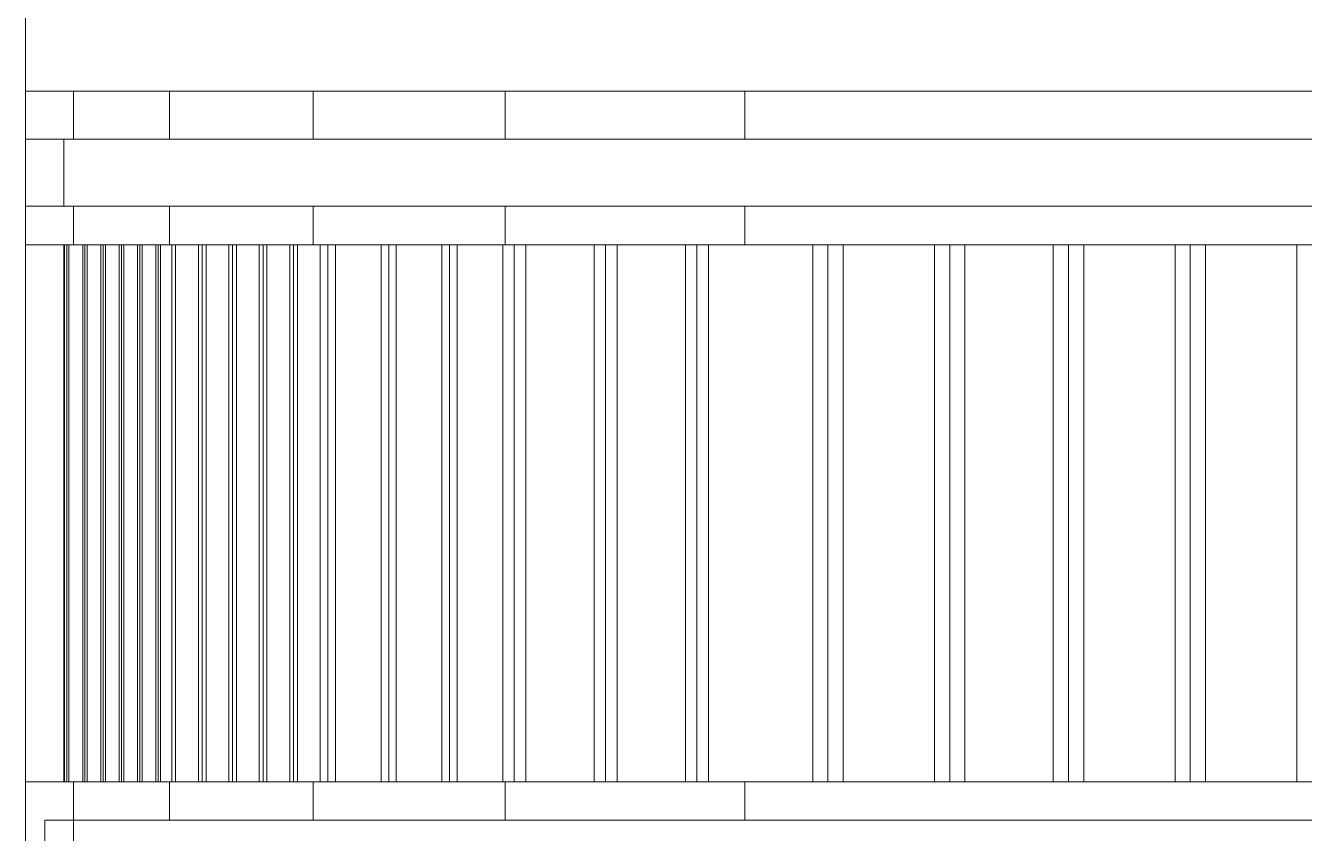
# Model space of a CAD drawing. Header units: inches. Extents: x -7543 to -822, y 102837 to 190349.
# Drawn here: x -824.25276 to -824.22609, y 102836.86441 to 102836.88126 of the extents above; entities that cross this region are included whole.
import ezdxf

# ---------------------------------------------------------------- set-up
doc = ezdxf.new("R2010")
doc.units = ezdxf.units.IN
doc.header["$MEASUREMENT"] = 0
doc.layers.add('BALKON', color=7, linetype='Continuous', lineweight=20, true_color=0xffaaa9)
doc.layers.add('PENCERE', color=7, linetype='Continuous', lineweight=18, true_color=0xffb360)

msp = doc.modelspace()

# ---------------------------------------------------------------- linework, layer by layer
at = {"layer": 'BALKON'}
for p, q in [((-824.21276, 102836.879887, -0.002), (-824.25276, 102836.879887, -0.002)), ((-824.25276, 102836.864687, -0.002), (-824.25276, 102836.879887, -0.002)), ((-824.21276, 102836.879887, -0.002), (-824.25276, 102836.879887, -0.002)), ((-824.25276, 102836.864687, -0.002), (-824.25276, 102836.879887, -0.002)), ((-824.21276, 102836.879887, -0.002), (-824.25276, 102836.879887, -0.002)), ((-824.25276, 102836.864687, -0.002), (-824.25276, 102836.879887, -0.002)), ((-824.21276, 102836.879887, -0.002), (-824.25276, 102836.879887, -0.002)), ((-824.25276, 102836.864687, -0.002), (-824.25276, 102836.879887, -0.002)), ((-824.21276, 102836.879887, -0.002), (-824.25276, 102836.879887, -0.002)), ((-824.25276, 102836.864687, -0.002), (-824.25276, 102836.879887, -0.002)), ((-824.21276, 102836.879887, -0.002), (-824.25276, 102836.879887, -0.002)), ((-824.25276, 102836.864687, -0.002), (-824.25276, 102836.879887, -0.002)), ((-824.21276, 102836.879887, -0.002), (-824.25276, 102836.879887, -0.002)), ((-824.25276, 102836.864687, -0.002), (-824.25276, 102836.879887, -0.002)), ((-824.21276, 102836.879887, -0.002), (-824.25276, 102836.879887, -0.002)), ((-824.25276, 102836.864687, -0.002), (-824.25276, 102836.879887, -0.002)), ((-824.25176, 102836.878887, -0.002), (-824.25176, 102836.879887, -0.002)), ((-824.25176, 102836.878887, -0.002), (-824.25176, 102836.879887, -0.002)), ((-824.25176, 102836.878887, -0.002), (-824.25176, 102836.879887, -0.002)), ((-824.25176, 102836.878887, -0.002), (-824.25176, 102836.879887, -0.002)), ((-824.25176, 102836.878887, -0.002), (-824.25176, 102836.879887, -0.002)), ((-824.25176, 102836.878887, -0.002), (-824.25176, 102836.879887, -0.002)), ((-824.25176, 102836.878887, -0.002), (-824.25176, 102836.879887, -0.002)), ((-824.25176, 102836.878887, -0.002), (-824.25176, 102836.879887, -0.002)), ((-824.24976, 102836.878887, -0.002), (-824.24976, 102836.879887, -0.002)), ((-824.24976, 102836.878887, -0.002), (-824.24976, 102836.879887, -0.002)), ((-824.24976, 102836.878887, -0.002), (-824.24976, 102836.879887, -0.002)), ((-824.24976, 102836.878887, -0.002), (-824.24976, 102836.879887, -0.002)), ((-824.24976, 102836.878887, -0.002), (-824.24976, 102836.879887, -0.002)), ((-824.24976, 102836.878887, -0.002), (-824.24976, 102836.879887, -0.002)), ((-824.24976, 102836.878887, -0.002), (-824.24976, 102836.879887, -0.002)), ((-824.24976, 102836.878887, -0.002), (-824.24976, 102836.879887, -0.002)), ((-824.24676, 102836.878887, -0.002), (-824.24676, 102836.879887, -0.002)), ((-824.24676, 102836.878887, -0.002), (-824.24676, 102836.879887, -0.002)), ((-824.24676, 102836.878887, -0.002), (-824.24676, 102836.879887, -0.002)), ((-824.24676, 102836.878887, -0.002), (-824.24676, 102836.879887, -0.002)), ((-824.24676, 102836.878887, -0.002), (-824.24676, 102836.879887, -0.002)), ((-824.24676, 102836.878887, -0.002), (-824.24676, 102836.879887, -0.002)), ((-824.24676, 102836.878887, -0.002), (-824.24676, 102836.879887, -0.002)), ((-824.24676, 102836.878887, -0.002), (-824.24676, 102836.879887, -0.002)), ((-824.24276, 102836.878887, -0.002), (-824.24276, 102836.879887, -0.002)), ((-824.24276, 102836.878887, -0.002), (-824.24276, 102836.879887, -0.002)), ((-824.24276, 102836.878887, -0.002), (-824.24276, 102836.879887, -0.002)), ((-824.24276, 102836.878887, -0.002), (-824.24276, 102836.879887, -0.002)), ((-824.24276, 102836.878887, -0.002), (-824.24276, 102836.879887, -0.002)), ((-824.24276, 102836.878887, -0.002), (-824.24276, 102836.879887, -0.002)), ((-824.24276, 102836.878887, -0.002), (-824.24276, 102836.879887, -0.002)), ((-824.24276, 102836.878887, -0.002), (-824.24276, 102836.879887, -0.002)), ((-824.23776, 102836.878887, -0.002), (-824.23776, 102836.879887, -0.002)), ((-824.23776, 102836.878887, -0.002), (-824.23776, 102836.879887, -0.002)), ((-824.23776, 102836.878887, -0.002), (-824.23776, 102836.879887, -0.002)), ((-824.23776, 102836.878887, -0.002), (-824.23776, 102836.879887, -0.002)), ((-824.21376, 102836.878887, -0.002), (-824.25276, 102836.878887, -0.002)), ((-824.21376, 102836.878887, -0.002), (-824.25276, 102836.878887, -0.002)), ((-824.21376, 102836.878887, -0.002), (-824.25276, 102836.878887, -0.002)), ((-824.21376, 102836.878887, -0.002), (-824.25276, 102836.878887, -0.002)), ((-824.21376, 102836.878887, -0.002), (-824.25276, 102836.878887, -0.002)), ((-824.21376, 102836.878887, -0.002), (-824.25276, 102836.878887, -0.002)), ((-824.21376, 102836.878887, -0.002), (-824.25276, 102836.878887, -0.002)), ((-824.21376, 102836.878887, -0.002), (-824.25276, 102836.878887, -0.002)), ((-824.25196, 102836.877487, -0.002), (-824.25196, 102836.878887, -0.002)), ((-824.25196, 102836.877487, -0.002), (-824.25196, 102836.878887, -0.002)), ((-824.25196, 102836.877487, -0.002), (-824.25196, 102836.878887, -0.002)), ((-824.25196, 102836.877487, -0.002), (-824.25196, 102836.878887, -0.002)), ((-824.25196, 102836.877487, -0.002), (-824.25196, 102836.878887, -0.002)), ((-824.25196, 102836.877487, -0.002), (-824.25196, 102836.878887, -0.002)), ((-824.25196, 102836.877487, -0.002), (-824.25196, 102836.878887, -0.002)), ((-824.25196, 102836.877487, -0.002), (-824.25196, 102836.878887, -0.002)), ((-824.21376, 102836.877487, -0.002), (-824.25276, 102836.877487, -0.002)), ((-824.21376, 102836.877487, -0.002), (-824.25276, 102836.877487, -0.002)), ((-824.21376, 102836.877487, -0.002), (-824.25276, 102836.877487, -0.002)), ((-824.21376, 102836.877487, -0.002), (-824.25276, 102836.877487, -0.002)), ((-824.21376, 102836.877487, -0.002), (-824.25276, 102836.877487, -0.002)), ((-824.21376, 102836.877487, -0.002), (-824.25276, 102836.877487, -0.002)), ((-824.21376, 102836.877487, -0.002), (-824.25276, 102836.877487, -0.002)), ((-824.21376, 102836.877487, -0.002), (-824.25276, 102836.877487, -0.002)), ((-824.25176, 102836.876687, -0.002), (-824.25176, 102836.877487, -0.002)), ((-824.25176, 102836.876687, -0.002), (-824.25176, 102836.877487, -0.002)), ((-824.25176, 102836.876687, -0.002), (-824.25176, 102836.877487, -0.002)), ((-824.25176, 102836.876687, -0.002), (-824.25176, 102836.877487, -0.002)), ((-824.25176, 102836.876687, -0.002), (-824.25176, 102836.877487, -0.002)), ((-824.25176, 102836.876687, -0.002), (-824.25176, 102836.877487, -0.002)), ((-824.25176, 102836.876687, -0.002), (-824.25176, 102836.877487, -0.002)), ((-824.25176, 102836.876687, -0.002), (-824.25176, 102836.877487, -0.002)), ((-824.24976, 102836.876687, -0.002), (-824.24976, 102836.877487, -0.002)), ((-824.24976, 102836.876687, -0.002), (-824.24976, 102836.877487, -0.002)), ((-824.24976, 102836.876687, -0.002), (-824.24976, 102836.877487, -0.002)), ((-824.24976, 102836.876687, -0.002), (-824.24976, 102836.877487, -0.002)), ((-824.24976, 102836.876687, -0.002), (-824.24976, 102836.877487, -0.002)), ((-824.24976, 102836.876687, -0.002), (-824.24976, 102836.877487, -0.002)), ((-824.24976, 102836.876687, -0.002), (-824.24976, 102836.877487, -0.002)), ((-824.24976, 102836.876687, -0.002), (-824.24976, 102836.877487, -0.002)), ((-824.24676, 102836.876687, -0.002), (-824.24676, 102836.877487, -0.002)), ((-824.24676, 102836.876687, -0.002), (-824.24676, 102836.877487, -0.002)), ((-824.24676, 102836.876687, -0.002), (-824.24676, 102836.877487, -0.002)), ((-824.24676, 102836.876687, -0.002), (-824.24676, 102836.877487, -0.002)), ((-824.24676, 102836.876687, -0.002), (-824.24676, 102836.877487, -0.002)), ((-824.24676, 102836.876687, -0.002), (-824.24676, 102836.877487, -0.002)), ((-824.24676, 102836.876687, -0.002), (-824.24676, 102836.877487, -0.002)), ((-824.24676, 102836.876687, -0.002), (-824.24676, 102836.877487, -0.002)), ((-824.24276, 102836.876687, -0.002), (-824.24276, 102836.877487, -0.002)), ((-824.24276, 102836.876687, -0.002), (-824.24276, 102836.877487, -0.002)), ((-824.24276, 102836.876687, -0.002), (-824.24276, 102836.877487, -0.002)), ((-824.24276, 102836.876687, -0.002), (-824.24276, 102836.877487, -0.002)), ((-824.23776, 102836.876687, -0.002), (-824.23776, 102836.877487, -0.002)), ((-824.23776, 102836.876687, -0.002), (-824.23776, 102836.877487, -0.002)), ((-824.21376, 102836.876687, -0.002), (-824.25276, 102836.876687, -0.002)), ((-824.21376, 102836.876687, -0.002), (-824.25276, 102836.876687, -0.002)), ((-824.21376, 102836.876687, -0.002), (-824.25276, 102836.876687, -0.002)), ((-824.21376, 102836.876687, -0.002), (-824.25276, 102836.876687, -0.002)), ((-824.21376, 102836.876687, -0.002), (-824.25276, 102836.876687, -0.002)), ((-824.21376, 102836.876687, -0.002), (-824.25276, 102836.876687, -0.002)), ((-824.21376, 102836.876687, -0.002), (-824.25276, 102836.876687, -0.002)), ((-824.21376, 102836.876687, -0.002), (-824.25276, 102836.876687, -0.002)), ((-824.25196, 102836.865487, -0.002), (-824.25196, 102836.876687, -0.002)), ((-824.25196, 102836.865487, -0.002), (-824.25196, 102836.876687, -0.002)), ((-824.25196, 102836.865487, -0.002), (-824.25196, 102836.876687, -0.002)), ((-824.25196, 102836.865487, -0.002), (-824.25196, 102836.876687, -0.002)), ((-824.25196, 102836.865487, -0.002), (-824.25196, 102836.876687, -0.002)), ((-824.25196, 102836.865487, -0.002), (-824.25196, 102836.876687, -0.002)), ((-824.25196, 102836.865487, -0.002), (-824.25196, 102836.876687, -0.002)), ((-824.25196, 102836.865487, -0.002), (-824.25196, 102836.876687, -0.002)), ((-824.25195, 102836.865487, -0.002), (-824.25195, 102836.876687, -0.002)), ((-824.25195, 102836.865487, -0.002), (-824.25195, 102836.876687, -0.002)), ((-824.25195, 102836.865487, -0.002), (-824.25195, 102836.876687, -0.002)), ((-824.25195, 102836.865487, -0.002), (-824.25195, 102836.876687, -0.002)), ((-824.25195, 102836.865487, -0.002), (-824.25195, 102836.876687, -0.002)), ((-824.25195, 102836.865487, -0.002), (-824.25195, 102836.876687, -0.002)), ((-824.25195, 102836.865487, -0.002), (-824.25195, 102836.876687, -0.002)), ((-824.25195, 102836.865487, -0.002), (-824.25195, 102836.876687, -0.002)), ((-824.251903, 102836.865487, -0.002), (-824.251903, 102836.876687, -0.002)), ((-824.251903, 102836.865487, -0.002), (-824.251903, 102836.876687, -0.002)), ((-824.251903, 102836.865487, -0.002), (-824.251903, 102836.876687, -0.002)), ((-824.251903, 102836.865487, -0.002), (-824.251903, 102836.876687, -0.002)), ((-824.251903, 102836.865487, -0.002), (-824.251903, 102836.876687, -0.002)), ((-824.251903, 102836.865487, -0.002), (-824.251903, 102836.876687, -0.002)), ((-824.251903, 102836.865487, -0.002), (-824.251903, 102836.876687, -0.002)), ((-824.251903, 102836.865487, -0.002), (-824.251903, 102836.876687, -0.002)), ((-824.251855, 102836.865487, -0.002), (-824.251855, 102836.876687, -0.002)), ((-824.251855, 102836.865487, -0.002), (-824.251855, 102836.876687, -0.002)), ((-824.251855, 102836.865487, -0.002), (-824.251855, 102836.876687, -0.002)), ((-824.251855, 102836.865487, -0.002), (-824.251855, 102836.876687, -0.002)), ((-824.251855, 102836.865487, -0.002), (-824.251855, 102836.876687, -0.002)), ((-824.251855, 102836.865487, -0.002), (-824.251855, 102836.876687, -0.002)), ((-824.251855, 102836.865487, -0.002), (-824.251855, 102836.876687, -0.002)), ((-824.251855, 102836.865487, -0.002), (-824.251855, 102836.876687, -0.002)), ((-824.251569, 102836.865487, -0.002), (-824.251569, 102836.876687, -0.002)), ((-824.251569, 102836.865487, -0.002), (-824.251569, 102836.876687, -0.002)), ((-824.251569, 102836.865487, -0.002), (-824.251569, 102836.876687, -0.002)), ((-824.251569, 102836.865487, -0.002), (-824.251569, 102836.876687, -0.002)), ((-824.251569, 102836.865487, -0.002), (-824.251569, 102836.876687, -0.002)), ((-824.251569, 102836.865487, -0.002), (-824.251569, 102836.876687, -0.002)), ((-824.251569, 102836.865487, -0.002), (-824.251569, 102836.876687, -0.002)), ((-824.251569, 102836.865487, -0.002), (-824.251569, 102836.876687, -0.002)), ((-824.251522, 102836.865487, -0.002), (-824.251522, 102836.876687, -0.002)), ((-824.251522, 102836.865487, -0.002), (-824.251522, 102836.876687, -0.002)), ((-824.251522, 102836.865487, -0.002), (-824.251522, 102836.876687, -0.002)), ((-824.251522, 102836.865487, -0.002), (-824.251522, 102836.876687, -0.002)), ((-824.251522, 102836.865487, -0.002), (-824.251522, 102836.876687, -0.002)), ((-824.251522, 102836.865487, -0.002), (-824.251522, 102836.876687, -0.002)), ((-824.251522, 102836.865487, -0.002), (-824.251522, 102836.876687, -0.002)), ((-824.251522, 102836.865487, -0.002), (-824.251522, 102836.876687, -0.002)), ((-824.251474, 102836.865487, -0.002), (-824.251474, 102836.876687, -0.002)), ((-824.251474, 102836.865487, -0.002), (-824.251474, 102836.876687, -0.002)), ((-824.251474, 102836.865487, -0.002), (-824.251474, 102836.876687, -0.002)), ((-824.251474, 102836.865487, -0.002), (-824.251474, 102836.876687, -0.002)), ((-824.251474, 102836.865487, -0.002), (-824.251474, 102836.876687, -0.002)), ((-824.251474, 102836.865487, -0.002), (-824.251474, 102836.876687, -0.002)), ((-824.251474, 102836.865487, -0.002), (-824.251474, 102836.876687, -0.002)), ((-824.251474, 102836.865487, -0.002), (-824.251474, 102836.876687, -0.002)), ((-824.251188, 102836.865487, -0.002), (-824.251188, 102836.876687, -0.002)), ((-824.251188, 102836.865487, -0.002), (-824.251188, 102836.876687, -0.002)), ((-824.251188, 102836.865487, -0.002), (-824.251188, 102836.876687, -0.002)), ((-824.251188, 102836.865487, -0.002), (-824.251188, 102836.876687, -0.002)), ((-824.251188, 102836.865487, -0.002), (-824.251188, 102836.876687, -0.002)), ((-824.251188, 102836.865487, -0.002), (-824.251188, 102836.876687, -0.002)), ((-824.251188, 102836.865487, -0.002), (-824.251188, 102836.876687, -0.002)), ((-824.251188, 102836.865487, -0.002), (-824.251188, 102836.876687, -0.002)), ((-824.251141, 102836.865487, -0.002), (-824.251141, 102836.876687, -0.002)), ((-824.251141, 102836.865487, -0.002), (-824.251141, 102836.876687, -0.002)), ((-824.251141, 102836.865487, -0.002), (-824.251141, 102836.876687, -0.002)), ((-824.251141, 102836.865487, -0.002), (-824.251141, 102836.876687, -0.002)), ((-824.251141, 102836.865487, -0.002), (-824.251141, 102836.876687, -0.002)), ((-824.251141, 102836.865487, -0.002), (-824.251141, 102836.876687, -0.002)), ((-824.251141, 102836.865487, -0.002), (-824.251141, 102836.876687, -0.002)), ((-824.251141, 102836.865487, -0.002), (-824.251141, 102836.876687, -0.002)), ((-824.251093, 102836.865487, -0.002), (-824.251093, 102836.876687, -0.002)), ((-824.251093, 102836.865487, -0.002), (-824.251093, 102836.876687, -0.002)), ((-824.251093, 102836.865487, -0.002), (-824.251093, 102836.876687, -0.002)), ((-824.251093, 102836.865487, -0.002), (-824.251093, 102836.876687, -0.002)), ((-824.251093, 102836.865487, -0.002), (-824.251093, 102836.876687, -0.002)), ((-824.251093, 102836.865487, -0.002), (-824.251093, 102836.876687, -0.002)), ((-824.251093, 102836.865487, -0.002), (-824.251093, 102836.876687, -0.002)), ((-824.251093, 102836.865487, -0.002), (-824.251093, 102836.876687, -0.002)), ((-824.250807, 102836.865487, -0.002), (-824.250807, 102836.876687, -0.002)), ((-824.250807, 102836.865487, -0.002), (-824.250807, 102836.876687, -0.002)), ((-824.250807, 102836.865487, -0.002), (-824.250807, 102836.876687, -0.002)), ((-824.250807, 102836.865487, -0.002), (-824.250807, 102836.876687, -0.002)), ((-824.250807, 102836.865487, -0.002), (-824.250807, 102836.876687, -0.002)), ((-824.250807, 102836.865487, -0.002), (-824.250807, 102836.876687, -0.002)), ((-824.250807, 102836.865487, -0.002), (-824.250807, 102836.876687, -0.002)), ((-824.250807, 102836.865487, -0.002), (-824.250807, 102836.876687, -0.002)), ((-824.25076, 102836.865487, -0.002), (-824.25076, 102836.876687, -0.002)), ((-824.25076, 102836.865487, -0.002), (-824.25076, 102836.876687, -0.002)), ((-824.25076, 102836.865487, -0.002), (-824.25076, 102836.876687, -0.002)), ((-824.25076, 102836.865487, -0.002), (-824.25076, 102836.876687, -0.002)), ((-824.25076, 102836.865487, -0.002), (-824.25076, 102836.876687, -0.002)), ((-824.25076, 102836.865487, -0.002), (-824.25076, 102836.876687, -0.002)), ((-824.25076, 102836.865487, -0.002), (-824.25076, 102836.876687, -0.002)), ((-824.25076, 102836.865487, -0.002), (-824.25076, 102836.876687, -0.002)), ((-824.250712, 102836.865487, -0.002), (-824.250712, 102836.876687, -0.002)), ((-824.250712, 102836.865487, -0.002), (-824.250712, 102836.876687, -0.002)), ((-824.250712, 102836.865487, -0.002), (-824.250712, 102836.876687, -0.002)), ((-824.250712, 102836.865487, -0.002), (-824.250712, 102836.876687, -0.002)), ((-824.250712, 102836.865487, -0.002), (-824.250712, 102836.876687, -0.002)), ((-824.250712, 102836.865487, -0.002), (-824.250712, 102836.876687, -0.002)), ((-824.250712, 102836.865487, -0.002), (-824.250712, 102836.876687, -0.002)), ((-824.250712, 102836.865487, -0.002), (-824.250712, 102836.876687, -0.002)), ((-824.250426, 102836.865487, -0.002), (-824.250426, 102836.876687, -0.002)), ((-824.250426, 102836.865487, -0.002), (-824.250426, 102836.876687, -0.002)), ((-824.250426, 102836.865487, -0.002), (-824.250426, 102836.876687, -0.002)), ((-824.250426, 102836.865487, -0.002), (-824.250426, 102836.876687, -0.002)), ((-824.250426, 102836.865487, -0.002), (-824.250426, 102836.876687, -0.002)), ((-824.250426, 102836.865487, -0.002), (-824.250426, 102836.876687, -0.002)), ((-824.250426, 102836.865487, -0.002), (-824.250426, 102836.876687, -0.002)), ((-824.250426, 102836.865487, -0.002), (-824.250426, 102836.876687, -0.002)), ((-824.250379, 102836.865487, -0.002), (-824.250379, 102836.876687, -0.002)), ((-824.250379, 102836.865487, -0.002), (-824.250379, 102836.876687, -0.002)), ((-824.250379, 102836.865487, -0.002), (-824.250379, 102836.876687, -0.002)), ((-824.250379, 102836.865487, -0.002), (-824.250379, 102836.876687, -0.002)), ((-824.250379, 102836.865487, -0.002), (-824.250379, 102836.876687, -0.002)), ((-824.250379, 102836.865487, -0.002), (-824.250379, 102836.876687, -0.002)), ((-824.250379, 102836.865487, -0.002), (-824.250379, 102836.876687, -0.002)), ((-824.250379, 102836.865487, -0.002), (-824.250379, 102836.876687, -0.002)), ((-824.250331, 102836.865487, -0.002), (-824.250331, 102836.876687, -0.002)), ((-824.250331, 102836.865487, -0.002), (-824.250331, 102836.876687, -0.002)), ((-824.250331, 102836.865487, -0.002), (-824.250331, 102836.876687, -0.002)), ((-824.250331, 102836.865487, -0.002), (-824.250331, 102836.876687, -0.002)), ((-824.250331, 102836.865487, -0.002), (-824.250331, 102836.876687, -0.002)), ((-824.250331, 102836.865487, -0.002), (-824.250331, 102836.876687, -0.002)), ((-824.250331, 102836.865487, -0.002), (-824.250331, 102836.876687, -0.002)), ((-824.250331, 102836.865487, -0.002), (-824.250331, 102836.876687, -0.002)), ((-824.250045, 102836.865487, -0.002), (-824.250045, 102836.876687, -0.002)), ((-824.250045, 102836.865487, -0.002), (-824.250045, 102836.876687, -0.002)), ((-824.250045, 102836.865487, -0.002), (-824.250045, 102836.876687, -0.002)), ((-824.250045, 102836.865487, -0.002), (-824.250045, 102836.876687, -0.002)), ((-824.250045, 102836.865487, -0.002), (-824.250045, 102836.876687, -0.002)), ((-824.250045, 102836.865487, -0.002), (-824.250045, 102836.876687, -0.002)), ((-824.250045, 102836.865487, -0.002), (-824.250045, 102836.876687, -0.002)), ((-824.250045, 102836.865487, -0.002), (-824.250045, 102836.876687, -0.002)), ((-824.249998, 102836.865487, -0.002), (-824.249998, 102836.876687, -0.002)), ((-824.249998, 102836.865487, -0.002), (-824.249998, 102836.876687, -0.002)), ((-824.249998, 102836.865487, -0.002), (-824.249998, 102836.876687, -0.002)), ((-824.249998, 102836.865487, -0.002), (-824.249998, 102836.876687, -0.002)), ((-824.249998, 102836.865487, -0.002), (-824.249998, 102836.876687, -0.002)), ((-824.249998, 102836.865487, -0.002), (-824.249998, 102836.876687, -0.002)), ((-824.249998, 102836.865487, -0.002), (-824.249998, 102836.876687, -0.002)), ((-824.249998, 102836.865487, -0.002), (-824.249998, 102836.876687, -0.002)), ((-824.24995, 102836.865487, -0.002), (-824.24995, 102836.876687, -0.002)), ((-824.24995, 102836.865487, -0.002), (-824.24995, 102836.876687, -0.002)), ((-824.24995, 102836.865487, -0.002), (-824.24995, 102836.876687, -0.002)), ((-824.24995, 102836.865487, -0.002), (-824.24995, 102836.876687, -0.002)), ((-824.24995, 102836.865487, -0.002), (-824.24995, 102836.876687, -0.002)), ((-824.24995, 102836.865487, -0.002), (-824.24995, 102836.876687, -0.002)), ((-824.24995, 102836.865487, -0.002), (-824.24995, 102836.876687, -0.002)), ((-824.24995, 102836.865487, -0.002), (-824.24995, 102836.876687, -0.002)), ((-824.249712, 102836.865487, -0.002), (-824.249712, 102836.876687, -0.002)), ((-824.249712, 102836.865487, -0.002), (-824.249712, 102836.876687, -0.002)), ((-824.249712, 102836.865487, -0.002), (-824.249712, 102836.876687, -0.002)), ((-824.249712, 102836.865487, -0.002), (-824.249712, 102836.876687, -0.002)), ((-824.249712, 102836.865487, -0.002), (-824.249712, 102836.876687, -0.002)), ((-824.249712, 102836.865487, -0.002), (-824.249712, 102836.876687, -0.002)), ((-824.249712, 102836.865487, -0.002), (-824.249712, 102836.876687, -0.002)), ((-824.249712, 102836.865487, -0.002), (-824.249712, 102836.876687, -0.002)), ((-824.249632, 102836.865487, -0.002), (-824.249632, 102836.876687, -0.002)), ((-824.249632, 102836.865487, -0.002), (-824.249632, 102836.876687, -0.002)), ((-824.249632, 102836.865487, -0.002), (-824.249632, 102836.876687, -0.002)), ((-824.249632, 102836.865487, -0.002), (-824.249632, 102836.876687, -0.002)), ((-824.249632, 102836.865487, -0.002), (-824.249632, 102836.876687, -0.002)), ((-824.249632, 102836.865487, -0.002), (-824.249632, 102836.876687, -0.002)), ((-824.249632, 102836.865487, -0.002), (-824.249632, 102836.876687, -0.002)), ((-824.249632, 102836.865487, -0.002), (-824.249632, 102836.876687, -0.002)), ((-824.249156, 102836.865487, -0.002), (-824.249156, 102836.876687, -0.002)), ((-824.249156, 102836.865487, -0.002), (-824.249156, 102836.876687, -0.002)), ((-824.249156, 102836.865487, -0.002), (-824.249156, 102836.876687, -0.002)), ((-824.249156, 102836.865487, -0.002), (-824.249156, 102836.876687, -0.002)), ((-824.249156, 102836.865487, -0.002), (-824.249156, 102836.876687, -0.002)), ((-824.249156, 102836.865487, -0.002), (-824.249156, 102836.876687, -0.002)), ((-824.249156, 102836.865487, -0.002), (-824.249156, 102836.876687, -0.002)), ((-824.249156, 102836.865487, -0.002), (-824.249156, 102836.876687, -0.002)), ((-824.249077, 102836.865487, -0.002), (-824.249077, 102836.876687, -0.002)), ((-824.249077, 102836.865487, -0.002), (-824.249077, 102836.876687, -0.002)), ((-824.249077, 102836.865487, -0.002), (-824.249077, 102836.876687, -0.002)), ((-824.249077, 102836.865487, -0.002), (-824.249077, 102836.876687, -0.002)), ((-824.249077, 102836.865487, -0.002), (-824.249077, 102836.876687, -0.002)), ((-824.249077, 102836.865487, -0.002), (-824.249077, 102836.876687, -0.002)), ((-824.249077, 102836.865487, -0.002), (-824.249077, 102836.876687, -0.002)), ((-824.249077, 102836.865487, -0.002), (-824.249077, 102836.876687, -0.002)), ((-824.248997, 102836.865487, -0.002), (-824.248997, 102836.876687, -0.002)), ((-824.248997, 102836.865487, -0.002), (-824.248997, 102836.876687, -0.002)), ((-824.248997, 102836.865487, -0.002), (-824.248997, 102836.876687, -0.002)), ((-824.248997, 102836.865487, -0.002), (-824.248997, 102836.876687, -0.002)), ((-824.248997, 102836.865487, -0.002), (-824.248997, 102836.876687, -0.002)), ((-824.248997, 102836.865487, -0.002), (-824.248997, 102836.876687, -0.002)), ((-824.248997, 102836.865487, -0.002), (-824.248997, 102836.876687, -0.002)), ((-824.248997, 102836.865487, -0.002), (-824.248997, 102836.876687, -0.002)), ((-824.248521, 102836.865487, -0.002), (-824.248521, 102836.876687, -0.002)), ((-824.248521, 102836.865487, -0.002), (-824.248521, 102836.876687, -0.002)), ((-824.248521, 102836.865487, -0.002), (-824.248521, 102836.876687, -0.002)), ((-824.248521, 102836.865487, -0.002), (-824.248521, 102836.876687, -0.002)), ((-824.248521, 102836.865487, -0.002), (-824.248521, 102836.876687, -0.002)), ((-824.248521, 102836.865487, -0.002), (-824.248521, 102836.876687, -0.002)), ((-824.248521, 102836.865487, -0.002), (-824.248521, 102836.876687, -0.002)), ((-824.248521, 102836.865487, -0.002), (-824.248521, 102836.876687, -0.002)), ((-824.248442, 102836.865487, -0.002), (-824.248442, 102836.876687, -0.002)), ((-824.248442, 102836.865487, -0.002), (-824.248442, 102836.876687, -0.002)), ((-824.248442, 102836.865487, -0.002), (-824.248442, 102836.876687, -0.002)), ((-824.248442, 102836.865487, -0.002), (-824.248442, 102836.876687, -0.002)), ((-824.248442, 102836.865487, -0.002), (-824.248442, 102836.876687, -0.002)), ((-824.248442, 102836.865487, -0.002), (-824.248442, 102836.876687, -0.002)), ((-824.248442, 102836.865487, -0.002), (-824.248442, 102836.876687, -0.002)), ((-824.248442, 102836.865487, -0.002), (-824.248442, 102836.876687, -0.002)), ((-824.248362, 102836.865487, -0.002), (-824.248362, 102836.876687, -0.002)), ((-824.248362, 102836.865487, -0.002), (-824.248362, 102836.876687, -0.002)), ((-824.248362, 102836.865487, -0.002), (-824.248362, 102836.876687, -0.002)), ((-824.248362, 102836.865487, -0.002), (-824.248362, 102836.876687, -0.002)), ((-824.248362, 102836.865487, -0.002), (-824.248362, 102836.876687, -0.002)), ((-824.248362, 102836.865487, -0.002), (-824.248362, 102836.876687, -0.002)), ((-824.248362, 102836.865487, -0.002), (-824.248362, 102836.876687, -0.002)), ((-824.248362, 102836.865487, -0.002), (-824.248362, 102836.876687, -0.002)), ((-824.247886, 102836.865487, -0.002), (-824.247886, 102836.876687, -0.002)), ((-824.247886, 102836.865487, -0.002), (-824.247886, 102836.876687, -0.002)), ((-824.247886, 102836.865487, -0.002), (-824.247886, 102836.876687, -0.002)), ((-824.247886, 102836.865487, -0.002), (-824.247886, 102836.876687, -0.002)), ((-824.247886, 102836.865487, -0.002), (-824.247886, 102836.876687, -0.002)), ((-824.247886, 102836.865487, -0.002), (-824.247886, 102836.876687, -0.002)), ((-824.247886, 102836.865487, -0.002), (-824.247886, 102836.876687, -0.002)), ((-824.247886, 102836.865487, -0.002), (-824.247886, 102836.876687, -0.002)), ((-824.247807, 102836.865487, -0.002), (-824.247807, 102836.876687, -0.002)), ((-824.247807, 102836.865487, -0.002), (-824.247807, 102836.876687, -0.002)), ((-824.247807, 102836.865487, -0.002), (-824.247807, 102836.876687, -0.002)), ((-824.247807, 102836.865487, -0.002), (-824.247807, 102836.876687, -0.002)), ((-824.247807, 102836.865487, -0.002), (-824.247807, 102836.876687, -0.002)), ((-824.247807, 102836.865487, -0.002), (-824.247807, 102836.876687, -0.002)), ((-824.247807, 102836.865487, -0.002), (-824.247807, 102836.876687, -0.002)), ((-824.247807, 102836.865487, -0.002), (-824.247807, 102836.876687, -0.002)), ((-824.247727, 102836.865487, -0.002), (-824.247727, 102836.876687, -0.002)), ((-824.247727, 102836.865487, -0.002), (-824.247727, 102836.876687, -0.002)), ((-824.247727, 102836.865487, -0.002), (-824.247727, 102836.876687, -0.002)), ((-824.247727, 102836.865487, -0.002), (-824.247727, 102836.876687, -0.002)), ((-824.247727, 102836.865487, -0.002), (-824.247727, 102836.876687, -0.002)), ((-824.247727, 102836.865487, -0.002), (-824.247727, 102836.876687, -0.002)), ((-824.247727, 102836.865487, -0.002), (-824.247727, 102836.876687, -0.002)), ((-824.247727, 102836.865487, -0.002), (-824.247727, 102836.876687, -0.002)), ((-824.247251, 102836.865487, -0.002), (-824.247251, 102836.876687, -0.002)), ((-824.247251, 102836.865487, -0.002), (-824.247251, 102836.876687, -0.002)), ((-824.247251, 102836.865487, -0.002), (-824.247251, 102836.876687, -0.002)), ((-824.247251, 102836.865487, -0.002), (-824.247251, 102836.876687, -0.002)), ((-824.247251, 102836.865487, -0.002), (-824.247251, 102836.876687, -0.002)), ((-824.247251, 102836.865487, -0.002), (-824.247251, 102836.876687, -0.002)), ((-824.247251, 102836.865487, -0.002), (-824.247251, 102836.876687, -0.002)), ((-824.247251, 102836.865487, -0.002), (-824.247251, 102836.876687, -0.002)), ((-824.247172, 102836.865487, -0.002), (-824.247172, 102836.876687, -0.002)), ((-824.247172, 102836.865487, -0.002), (-824.247172, 102836.876687, -0.002)), ((-824.247172, 102836.865487, -0.002), (-824.247172, 102836.876687, -0.002)), ((-824.247172, 102836.865487, -0.002), (-824.247172, 102836.876687, -0.002)), ((-824.247172, 102836.865487, -0.002), (-824.247172, 102836.876687, -0.002)), ((-824.247172, 102836.865487, -0.002), (-824.247172, 102836.876687, -0.002)), ((-824.247172, 102836.865487, -0.002), (-824.247172, 102836.876687, -0.002)), ((-824.247172, 102836.865487, -0.002), (-824.247172, 102836.876687, -0.002)), ((-824.247092, 102836.865487, -0.002), (-824.247092, 102836.876687, -0.002)), ((-824.247092, 102836.865487, -0.002), (-824.247092, 102836.876687, -0.002)), ((-824.247092, 102836.865487, -0.002), (-824.247092, 102836.876687, -0.002)), ((-824.247092, 102836.865487, -0.002), (-824.247092, 102836.876687, -0.002)), ((-824.247092, 102836.865487, -0.002), (-824.247092, 102836.876687, -0.002)), ((-824.247092, 102836.865487, -0.002), (-824.247092, 102836.876687, -0.002)), ((-824.247092, 102836.865487, -0.002), (-824.247092, 102836.876687, -0.002)), ((-824.247092, 102836.865487, -0.002), (-824.247092, 102836.876687, -0.002)), ((-824.246616, 102836.865487, -0.002), (-824.246616, 102836.876687, -0.002)), ((-824.246616, 102836.865487, -0.002), (-824.246616, 102836.876687, -0.002)), ((-824.246616, 102836.865487, -0.002), (-824.246616, 102836.876687, -0.002)), ((-824.246616, 102836.865487, -0.002), (-824.246616, 102836.876687, -0.002)), ((-824.246616, 102836.865487, -0.002), (-824.246616, 102836.876687, -0.002)), ((-824.246616, 102836.865487, -0.002), (-824.246616, 102836.876687, -0.002)), ((-824.246616, 102836.865487, -0.002), (-824.246616, 102836.876687, -0.002)), ((-824.246616, 102836.865487, -0.002), (-824.246616, 102836.876687, -0.002)), ((-824.246457, 102836.865487, -0.002), (-824.246457, 102836.876687, -0.002)), ((-824.246457, 102836.865487, -0.002), (-824.246457, 102836.876687, -0.002)), ((-824.246457, 102836.865487, -0.002), (-824.246457, 102836.876687, -0.002)), ((-824.246457, 102836.865487, -0.002), (-824.246457, 102836.876687, -0.002)), ((-824.246457, 102836.865487, -0.002), (-824.246457, 102836.876687, -0.002)), ((-824.246457, 102836.865487, -0.002), (-824.246457, 102836.876687, -0.002)), ((-824.246457, 102836.865487, -0.002), (-824.246457, 102836.876687, -0.002)), ((-824.246457, 102836.865487, -0.002), (-824.246457, 102836.876687, -0.002)), ((-824.246299, 102836.865487, -0.002), (-824.246299, 102836.876687, -0.002)), ((-824.246299, 102836.865487, -0.002), (-824.246299, 102836.876687, -0.002)), ((-824.246299, 102836.865487, -0.002), (-824.246299, 102836.876687, -0.002)), ((-824.246299, 102836.865487, -0.002), (-824.246299, 102836.876687, -0.002)), ((-824.246299, 102836.865487, -0.002), (-824.246299, 102836.876687, -0.002)), ((-824.246299, 102836.865487, -0.002), (-824.246299, 102836.876687, -0.002)), ((-824.246299, 102836.865487, -0.002), (-824.246299, 102836.876687, -0.002)), ((-824.246299, 102836.865487, -0.002), (-824.246299, 102836.876687, -0.002)), ((-824.245346, 102836.865487, -0.002), (-824.245346, 102836.876687, -0.002)), ((-824.245346, 102836.865487, -0.002), (-824.245346, 102836.876687, -0.002)), ((-824.245346, 102836.865487, -0.002), (-824.245346, 102836.876687, -0.002)), ((-824.245346, 102836.865487, -0.002), (-824.245346, 102836.876687, -0.002)), ((-824.245346, 102836.865487, -0.002), (-824.245346, 102836.876687, -0.002)), ((-824.245346, 102836.865487, -0.002), (-824.245346, 102836.876687, -0.002)), ((-824.245346, 102836.865487, -0.002), (-824.245346, 102836.876687, -0.002)), ((-824.245346, 102836.865487, -0.002), (-824.245346, 102836.876687, -0.002)), ((-824.245187, 102836.865487, -0.002), (-824.245187, 102836.876687, -0.002)), ((-824.245187, 102836.865487, -0.002), (-824.245187, 102836.876687, -0.002)), ((-824.245187, 102836.865487, -0.002), (-824.245187, 102836.876687, -0.002)), ((-824.245187, 102836.865487, -0.002), (-824.245187, 102836.876687, -0.002)), ((-824.245187, 102836.865487, -0.002), (-824.245187, 102836.876687, -0.002)), ((-824.245187, 102836.865487, -0.002), (-824.245187, 102836.876687, -0.002)), ((-824.245187, 102836.865487, -0.002), (-824.245187, 102836.876687, -0.002)), ((-824.245187, 102836.865487, -0.002), (-824.245187, 102836.876687, -0.002)), ((-824.245029, 102836.865487, -0.002), (-824.245029, 102836.876687, -0.002)), ((-824.245029, 102836.865487, -0.002), (-824.245029, 102836.876687, -0.002)), ((-824.245029, 102836.865487, -0.002), (-824.245029, 102836.876687, -0.002)), ((-824.245029, 102836.865487, -0.002), (-824.245029, 102836.876687, -0.002)), ((-824.245029, 102836.865487, -0.002), (-824.245029, 102836.876687, -0.002)), ((-824.245029, 102836.865487, -0.002), (-824.245029, 102836.876687, -0.002)), ((-824.245029, 102836.865487, -0.002), (-824.245029, 102836.876687, -0.002)), ((-824.245029, 102836.865487, -0.002), (-824.245029, 102836.876687, -0.002)), ((-824.244076, 102836.865487, -0.002), (-824.244076, 102836.876687, -0.002)), ((-824.244076, 102836.865487, -0.002), (-824.244076, 102836.876687, -0.002)), ((-824.244076, 102836.865487, -0.002), (-824.244076, 102836.876687, -0.002)), ((-824.244076, 102836.865487, -0.002), (-824.244076, 102836.876687, -0.002)), ((-824.244076, 102836.865487, -0.002), (-824.244076, 102836.876687, -0.002)), ((-824.244076, 102836.865487, -0.002), (-824.244076, 102836.876687, -0.002)), ((-824.244076, 102836.865487, -0.002), (-824.244076, 102836.876687, -0.002)), ((-824.244076, 102836.865487, -0.002), (-824.244076, 102836.876687, -0.002)), ((-824.243917, 102836.865487, -0.002), (-824.243917, 102836.876687, -0.002)), ((-824.243917, 102836.865487, -0.002), (-824.243917, 102836.876687, -0.002)), ((-824.243917, 102836.865487, -0.002), (-824.243917, 102836.876687, -0.002)), ((-824.243917, 102836.865487, -0.002), (-824.243917, 102836.876687, -0.002)), ((-824.243917, 102836.865487, -0.002), (-824.243917, 102836.876687, -0.002)), ((-824.243917, 102836.865487, -0.002), (-824.243917, 102836.876687, -0.002)), ((-824.243917, 102836.865487, -0.002), (-824.243917, 102836.876687, -0.002)), ((-824.243917, 102836.865487, -0.002), (-824.243917, 102836.876687, -0.002)), ((-824.243759, 102836.865487, -0.002), (-824.243759, 102836.876687, -0.002)), ((-824.243759, 102836.865487, -0.002), (-824.243759, 102836.876687, -0.002)), ((-824.243759, 102836.865487, -0.002), (-824.243759, 102836.876687, -0.002)), ((-824.243759, 102836.865487, -0.002), (-824.243759, 102836.876687, -0.002)), ((-824.243759, 102836.865487, -0.002), (-824.243759, 102836.876687, -0.002)), ((-824.243759, 102836.865487, -0.002), (-824.243759, 102836.876687, -0.002)), ((-824.243759, 102836.865487, -0.002), (-824.243759, 102836.876687, -0.002)), ((-824.243759, 102836.865487, -0.002), (-824.243759, 102836.876687, -0.002)), ((-824.242806, 102836.865487, -0.002), (-824.242806, 102836.876687, -0.002)), ((-824.242806, 102836.865487, -0.002), (-824.242806, 102836.876687, -0.002)), ((-824.242806, 102836.865487, -0.002), (-824.242806, 102836.876687, -0.002)), ((-824.242806, 102836.865487, -0.002), (-824.242806, 102836.876687, -0.002)), ((-824.242806, 102836.865487, -0.002), (-824.242806, 102836.876687, -0.002)), ((-824.242806, 102836.865487, -0.002), (-824.242806, 102836.876687, -0.002)), ((-824.242806, 102836.865487, -0.002), (-824.242806, 102836.876687, -0.002)), ((-824.242806, 102836.865487, -0.002), (-824.242806, 102836.876687, -0.002)), ((-824.242568, 102836.865487, -0.002), (-824.242568, 102836.876687, -0.002)), ((-824.242568, 102836.865487, -0.002), (-824.242568, 102836.876687, -0.002)), ((-824.242568, 102836.865487, -0.002), (-824.242568, 102836.876687, -0.002)), ((-824.242568, 102836.865487, -0.002), (-824.242568, 102836.876687, -0.002)), ((-824.242568, 102836.865487, -0.002), (-824.242568, 102836.876687, -0.002)), ((-824.242568, 102836.865487, -0.002), (-824.242568, 102836.876687, -0.002)), ((-824.242568, 102836.865487, -0.002), (-824.242568, 102836.876687, -0.002)), ((-824.242568, 102836.865487, -0.002), (-824.242568, 102836.876687, -0.002)), ((-824.24233, 102836.865487, -0.002), (-824.24233, 102836.876687, -0.002)), ((-824.24233, 102836.865487, -0.002), (-824.24233, 102836.876687, -0.002)), ((-824.24233, 102836.865487, -0.002), (-824.24233, 102836.876687, -0.002)), ((-824.24233, 102836.865487, -0.002), (-824.24233, 102836.876687, -0.002)), ((-824.24233, 102836.865487, -0.002), (-824.24233, 102836.876687, -0.002)), ((-824.24233, 102836.865487, -0.002), (-824.24233, 102836.876687, -0.002)), ((-824.24233, 102836.865487, -0.002), (-824.24233, 102836.876687, -0.002)), ((-824.24233, 102836.865487, -0.002), (-824.24233, 102836.876687, -0.002)), ((-824.240901, 102836.865487, -0.002), (-824.240901, 102836.876687, -0.002)), ((-824.240901, 102836.865487, -0.002), (-824.240901, 102836.876687, -0.002)), ((-824.240901, 102836.865487, -0.002), (-824.240901, 102836.876687, -0.002)), ((-824.240901, 102836.865487, -0.002), (-824.240901, 102836.876687, -0.002)), ((-824.240901, 102836.865487, -0.002), (-824.240901, 102836.876687, -0.002)), ((-824.240901, 102836.865487, -0.002), (-824.240901, 102836.876687, -0.002)), ((-824.240901, 102836.865487, -0.002), (-824.240901, 102836.876687, -0.002)), ((-824.240901, 102836.865487, -0.002), (-824.240901, 102836.876687, -0.002)), ((-824.240663, 102836.865487, -0.002), (-824.240663, 102836.876687, -0.002)), ((-824.240663, 102836.865487, -0.002), (-824.240663, 102836.876687, -0.002)), ((-824.240663, 102836.865487, -0.002), (-824.240663, 102836.876687, -0.002)), ((-824.240663, 102836.865487, -0.002), (-824.240663, 102836.876687, -0.002)), ((-824.240663, 102836.865487, -0.002), (-824.240663, 102836.876687, -0.002)), ((-824.240663, 102836.865487, -0.002), (-824.240663, 102836.876687, -0.002)), ((-824.240663, 102836.865487, -0.002), (-824.240663, 102836.876687, -0.002)), ((-824.240663, 102836.865487, -0.002), (-824.240663, 102836.876687, -0.002)), ((-824.240425, 102836.865487, -0.002), (-824.240425, 102836.876687, -0.002)), ((-824.240425, 102836.865487, -0.002), (-824.240425, 102836.876687, -0.002)), ((-824.240425, 102836.865487, -0.002), (-824.240425, 102836.876687, -0.002)), ((-824.240425, 102836.865487, -0.002), (-824.240425, 102836.876687, -0.002)), ((-824.240425, 102836.865487, -0.002), (-824.240425, 102836.876687, -0.002)), ((-824.240425, 102836.865487, -0.002), (-824.240425, 102836.876687, -0.002)), ((-824.240425, 102836.865487, -0.002), (-824.240425, 102836.876687, -0.002)), ((-824.240425, 102836.865487, -0.002), (-824.240425, 102836.876687, -0.002)), ((-824.238996, 102836.865487, -0.002), (-824.238996, 102836.876687, -0.002)), ((-824.238996, 102836.865487, -0.002), (-824.238996, 102836.876687, -0.002)), ((-824.238996, 102836.865487, -0.002), (-824.238996, 102836.876687, -0.002)), ((-824.238996, 102836.865487, -0.002), (-824.238996, 102836.876687, -0.002)), ((-824.238996, 102836.865487, -0.002), (-824.238996, 102836.876687, -0.002)), ((-824.238996, 102836.865487, -0.002), (-824.238996, 102836.876687, -0.002)), ((-824.238996, 102836.865487, -0.002), (-824.238996, 102836.876687, -0.002)), ((-824.238996, 102836.865487, -0.002), (-824.238996, 102836.876687, -0.002)), ((-824.238758, 102836.865487, -0.002), (-824.238758, 102836.876687, -0.002)), ((-824.238758, 102836.865487, -0.002), (-824.238758, 102836.876687, -0.002)), ((-824.238758, 102836.865487, -0.002), (-824.238758, 102836.876687, -0.002)), ((-824.238758, 102836.865487, -0.002), (-824.238758, 102836.876687, -0.002)), ((-824.238758, 102836.865487, -0.002), (-824.238758, 102836.876687, -0.002)), ((-824.238758, 102836.865487, -0.002), (-824.238758, 102836.876687, -0.002)), ((-824.238758, 102836.865487, -0.002), (-824.238758, 102836.876687, -0.002)), ((-824.238758, 102836.865487, -0.002), (-824.238758, 102836.876687, -0.002)), ((-824.23852, 102836.865487, -0.002), (-824.23852, 102836.876687, -0.002)), ((-824.23852, 102836.865487, -0.002), (-824.23852, 102836.876687, -0.002)), ((-824.23852, 102836.865487, -0.002), (-824.23852, 102836.876687, -0.002)), ((-824.23852, 102836.865487, -0.002), (-824.23852, 102836.876687, -0.002)), ((-824.23852, 102836.865487, -0.002), (-824.23852, 102836.876687, -0.002)), ((-824.23852, 102836.865487, -0.002), (-824.23852, 102836.876687, -0.002)), ((-824.23852, 102836.865487, -0.002), (-824.23852, 102836.876687, -0.002)), ((-824.23852, 102836.865487, -0.002), (-824.23852, 102836.876687, -0.002)), ((-824.236345, 102836.865487, -0.002), (-824.236345, 102836.876687, -0.002)), ((-824.236345, 102836.865487, -0.002), (-824.236345, 102836.876687, -0.002)), ((-824.236345, 102836.865487, -0.002), (-824.236345, 102836.876687, -0.002)), ((-824.236345, 102836.865487, -0.002), (-824.236345, 102836.876687, -0.002)), ((-824.236345, 102836.865487, -0.002), (-824.236345, 102836.876687, -0.002)), ((-824.236345, 102836.865487, -0.002), (-824.236345, 102836.876687, -0.002)), ((-824.236345, 102836.865487, -0.002), (-824.236345, 102836.876687, -0.002)), ((-824.236345, 102836.865487, -0.002), (-824.236345, 102836.876687, -0.002)), ((-824.236028, 102836.865487, -0.002), (-824.236028, 102836.876687, -0.002)), ((-824.236028, 102836.865487, -0.002), (-824.236028, 102836.876687, -0.002)), ((-824.236028, 102836.865487, -0.002), (-824.236028, 102836.876687, -0.002)), ((-824.236028, 102836.865487, -0.002), (-824.236028, 102836.876687, -0.002)), ((-824.236028, 102836.865487, -0.002), (-824.236028, 102836.876687, -0.002)), ((-824.236028, 102836.865487, -0.002), (-824.236028, 102836.876687, -0.002)), ((-824.236028, 102836.865487, -0.002), (-824.236028, 102836.876687, -0.002)), ((-824.236028, 102836.865487, -0.002), (-824.236028, 102836.876687, -0.002)), ((-824.23571, 102836.865487, -0.002), (-824.23571, 102836.876687, -0.002)), ((-824.23571, 102836.865487, -0.002), (-824.23571, 102836.876687, -0.002)), ((-824.23571, 102836.865487, -0.002), (-824.23571, 102836.876687, -0.002)), ((-824.23571, 102836.865487, -0.002), (-824.23571, 102836.876687, -0.002)), ((-824.23571, 102836.865487, -0.002), (-824.23571, 102836.876687, -0.002)), ((-824.23571, 102836.865487, -0.002), (-824.23571, 102836.876687, -0.002)), ((-824.23571, 102836.865487, -0.002), (-824.23571, 102836.876687, -0.002)), ((-824.23571, 102836.865487, -0.002), (-824.23571, 102836.876687, -0.002)), ((-824.233805, 102836.865487, -0.002), (-824.233805, 102836.876687, -0.002)), ((-824.233805, 102836.865487, -0.002), (-824.233805, 102836.876687, -0.002)), ((-824.233805, 102836.865487, -0.002), (-824.233805, 102836.876687, -0.002)), ((-824.233805, 102836.865487, -0.002), (-824.233805, 102836.876687, -0.002)), ((-824.233805, 102836.865487, -0.002), (-824.233805, 102836.876687, -0.002)), ((-824.233805, 102836.865487, -0.002), (-824.233805, 102836.876687, -0.002)), ((-824.233805, 102836.865487, -0.002), (-824.233805, 102836.876687, -0.002)), ((-824.233805, 102836.865487, -0.002), (-824.233805, 102836.876687, -0.002)), ((-824.233488, 102836.865487, -0.002), (-824.233488, 102836.876687, -0.002)), ((-824.233488, 102836.865487, -0.002), (-824.233488, 102836.876687, -0.002)), ((-824.233488, 102836.865487, -0.002), (-824.233488, 102836.876687, -0.002)), ((-824.233488, 102836.865487, -0.002), (-824.233488, 102836.876687, -0.002)), ((-824.233488, 102836.865487, -0.002), (-824.233488, 102836.876687, -0.002)), ((-824.233488, 102836.865487, -0.002), (-824.233488, 102836.876687, -0.002)), ((-824.233488, 102836.865487, -0.002), (-824.233488, 102836.876687, -0.002)), ((-824.233488, 102836.865487, -0.002), (-824.233488, 102836.876687, -0.002)), ((-824.23317, 102836.865487, -0.002), (-824.23317, 102836.876687, -0.002)), ((-824.23317, 102836.865487, -0.002), (-824.23317, 102836.876687, -0.002)), ((-824.23317, 102836.865487, -0.002), (-824.23317, 102836.876687, -0.002)), ((-824.23317, 102836.865487, -0.002), (-824.23317, 102836.876687, -0.002)), ((-824.23317, 102836.865487, -0.002), (-824.23317, 102836.876687, -0.002)), ((-824.23317, 102836.865487, -0.002), (-824.23317, 102836.876687, -0.002)), ((-824.23317, 102836.865487, -0.002), (-824.23317, 102836.876687, -0.002)), ((-824.23317, 102836.865487, -0.002), (-824.23317, 102836.876687, -0.002)), ((-824.231329, 102836.865487, -0.002), (-824.231329, 102836.876687, -0.002)), ((-824.231329, 102836.865487, -0.002), (-824.231329, 102836.876687, -0.002)), ((-824.231329, 102836.865487, -0.002), (-824.231329, 102836.876687, -0.002)), ((-824.231329, 102836.865487, -0.002), (-824.231329, 102836.876687, -0.002)), ((-824.231329, 102836.865487, -0.002), (-824.231329, 102836.876687, -0.002)), ((-824.231329, 102836.865487, -0.002), (-824.231329, 102836.876687, -0.002)), ((-824.231329, 102836.865487, -0.002), (-824.231329, 102836.876687, -0.002)), ((-824.231329, 102836.865487, -0.002), (-824.231329, 102836.876687, -0.002)), ((-824.231011, 102836.865487, -0.002), (-824.231011, 102836.876687, -0.002)), ((-824.231011, 102836.865487, -0.002), (-824.231011, 102836.876687, -0.002)), ((-824.231011, 102836.865487, -0.002), (-824.231011, 102836.876687, -0.002)), ((-824.231011, 102836.865487, -0.002), (-824.231011, 102836.876687, -0.002)), ((-824.231011, 102836.865487, -0.002), (-824.231011, 102836.876687, -0.002)), ((-824.231011, 102836.865487, -0.002), (-824.231011, 102836.876687, -0.002)), ((-824.231011, 102836.865487, -0.002), (-824.231011, 102836.876687, -0.002)), ((-824.231011, 102836.865487, -0.002), (-824.231011, 102836.876687, -0.002)), ((-824.230694, 102836.865487, -0.002), (-824.230694, 102836.876687, -0.002)), ((-824.230694, 102836.865487, -0.002), (-824.230694, 102836.876687, -0.002)), ((-824.230694, 102836.865487, -0.002), (-824.230694, 102836.876687, -0.002)), ((-824.230694, 102836.865487, -0.002), (-824.230694, 102836.876687, -0.002)), ((-824.230694, 102836.865487, -0.002), (-824.230694, 102836.876687, -0.002)), ((-824.230694, 102836.865487, -0.002), (-824.230694, 102836.876687, -0.002)), ((-824.230694, 102836.865487, -0.002), (-824.230694, 102836.876687, -0.002)), ((-824.230694, 102836.865487, -0.002), (-824.230694, 102836.876687, -0.002)), ((-824.228789, 102836.865487, -0.002), (-824.228789, 102836.876687, -0.002)), ((-824.228789, 102836.865487, -0.002), (-824.228789, 102836.876687, -0.002)), ((-824.228789, 102836.865487, -0.002), (-824.228789, 102836.876687, -0.002)), ((-824.228789, 102836.865487, -0.002), (-824.228789, 102836.876687, -0.002)), ((-824.228789, 102836.865487, -0.002), (-824.228789, 102836.876687, -0.002)), ((-824.228789, 102836.865487, -0.002), (-824.228789, 102836.876687, -0.002)), ((-824.228789, 102836.865487, -0.002), (-824.228789, 102836.876687, -0.002)), ((-824.228789, 102836.865487, -0.002), (-824.228789, 102836.876687, -0.002)), ((-824.228471, 102836.865487, -0.002), (-824.228471, 102836.876687, -0.002)), ((-824.228471, 102836.865487, -0.002), (-824.228471, 102836.876687, -0.002)), ((-824.228471, 102836.865487, -0.002), (-824.228471, 102836.876687, -0.002)), ((-824.228471, 102836.865487, -0.002), (-824.228471, 102836.876687, -0.002)), ((-824.228471, 102836.865487, -0.002), (-824.228471, 102836.876687, -0.002)), ((-824.228471, 102836.865487, -0.002), (-824.228471, 102836.876687, -0.002)), ((-824.228471, 102836.865487, -0.002), (-824.228471, 102836.876687, -0.002)), ((-824.228471, 102836.865487, -0.002), (-824.228471, 102836.876687, -0.002)), ((-824.228154, 102836.865487, -0.002), (-824.228154, 102836.876687, -0.002)), ((-824.228154, 102836.865487, -0.002), (-824.228154, 102836.876687, -0.002)), ((-824.228154, 102836.865487, -0.002), (-824.228154, 102836.876687, -0.002)), ((-824.228154, 102836.865487, -0.002), (-824.228154, 102836.876687, -0.002)), ((-824.228154, 102836.865487, -0.002), (-824.228154, 102836.876687, -0.002)), ((-824.228154, 102836.865487, -0.002), (-824.228154, 102836.876687, -0.002)), ((-824.228154, 102836.865487, -0.002), (-824.228154, 102836.876687, -0.002)), ((-824.228154, 102836.865487, -0.002), (-824.228154, 102836.876687, -0.002)), ((-824.226249, 102836.865487, -0.002), (-824.226249, 102836.876687, -0.002)), ((-824.226249, 102836.865487, -0.002), (-824.226249, 102836.876687, -0.002)), ((-824.226249, 102836.865487, -0.002), (-824.226249, 102836.876687, -0.002)), ((-824.226249, 102836.865487, -0.002), (-824.226249, 102836.876687, -0.002)), ((-824.226249, 102836.865487, -0.002), (-824.226249, 102836.876687, -0.002)), ((-824.226249, 102836.865487, -0.002), (-824.226249, 102836.876687, -0.002)), ((-824.226249, 102836.865487, -0.002), (-824.226249, 102836.876687, -0.002)), ((-824.226249, 102836.865487, -0.002), (-824.226249, 102836.876687, -0.002)), ((-824.21376, 102836.865487, -0.002), (-824.25276, 102836.865487, -0.002)), ((-824.21376, 102836.865487, -0.002), (-824.25276, 102836.865487, -0.002)), ((-824.21376, 102836.865487, -0.002), (-824.25276, 102836.865487, -0.002)), ((-824.21376, 102836.865487, -0.002), (-824.25276, 102836.865487, -0.002)), ((-824.21376, 102836.865487, -0.002), (-824.25276, 102836.865487, -0.002)), ((-824.21376, 102836.865487, -0.002), (-824.25276, 102836.865487, -0.002)), ((-824.21376, 102836.865487, -0.002), (-824.25276, 102836.865487, -0.002)), ((-824.21376, 102836.865487, -0.002), (-824.25276, 102836.865487, -0.002)), ((-824.25176, 102836.864687, -0.002), (-824.25176, 102836.865487, -0.002)), ((-824.25176, 102836.864687, -0.002), (-824.25176, 102836.865487, -0.002)), ((-824.25176, 102836.864687, -0.002), (-824.25176, 102836.865487, -0.002)), ((-824.25176, 102836.864687, -0.002), (-824.25176, 102836.865487, -0.002)), ((-824.25176, 102836.864687, -0.002), (-824.25176, 102836.865487, -0.002)), ((-824.25176, 102836.864687, -0.002), (-824.25176, 102836.865487, -0.002)), ((-824.25176, 102836.864687, -0.002), (-824.25176, 102836.865487, -0.002)), ((-824.25176, 102836.864687, -0.002), (-824.25176, 102836.865487, -0.002)), ((-824.24976, 102836.864687, -0.002), (-824.24976, 102836.865487, -0.002)), ((-824.24976, 102836.864687, -0.002), (-824.24976, 102836.865487, -0.002)), ((-824.24976, 102836.864687, -0.002), (-824.24976, 102836.865487, -0.002)), ((-824.24976, 102836.864687, -0.002), (-824.24976, 102836.865487, -0.002)), ((-824.24976, 102836.864687, -0.002), (-824.24976, 102836.865487, -0.002)), ((-824.24976, 102836.864687, -0.002), (-824.24976, 102836.865487, -0.002)), ((-824.24976, 102836.864687, -0.002), (-824.24976, 102836.865487, -0.002)), ((-824.24976, 102836.864687, -0.002), (-824.24976, 102836.865487, -0.002)), ((-824.24676, 102836.864687, -0.002), (-824.24676, 102836.865487, -0.002)), ((-824.24676, 102836.864687, -0.002), (-824.24676, 102836.865487, -0.002)), ((-824.24676, 102836.864687, -0.002), (-824.24676, 102836.865487, -0.002)), ((-824.24676, 102836.864687, -0.002), (-824.24676, 102836.865487, -0.002)), ((-824.24676, 102836.864687, -0.002), (-824.24676, 102836.865487, -0.002)), ((-824.24676, 102836.864687, -0.002), (-824.24676, 102836.865487, -0.002)), ((-824.24676, 102836.864687, -0.002), (-824.24676, 102836.865487, -0.002)), ((-824.24676, 102836.864687, -0.002), (-824.24676, 102836.865487, -0.002)), ((-824.24276, 102836.864687, -0.002), (-824.24276, 102836.865487, -0.002)), ((-824.24276, 102836.864687, -0.002), (-824.24276, 102836.865487, -0.002)), ((-824.24276, 102836.864687, -0.002), (-824.24276, 102836.865487, -0.002)), ((-824.24276, 102836.864687, -0.002), (-824.24276, 102836.865487, -0.002)), ((-824.24276, 102836.864687, -0.002), (-824.24276, 102836.865487, -0.002)), ((-824.24276, 102836.864687, -0.002), (-824.24276, 102836.865487, -0.002)), ((-824.24276, 102836.864687, -0.002), (-824.24276, 102836.865487, -0.002)), ((-824.24276, 102836.864687, -0.002), (-824.24276, 102836.865487, -0.002)), ((-824.23776, 102836.864687, -0.002), (-824.23776, 102836.865487, -0.002)), ((-824.23776, 102836.864687, -0.002), (-824.23776, 102836.865487, -0.002)), ((-824.23776, 102836.864687, -0.002), (-824.23776, 102836.865487, -0.002)), ((-824.23776, 102836.864687, -0.002), (-824.23776, 102836.865487, -0.002)), ((-824.23776, 102836.864687, -0.002), (-824.23776, 102836.865487, -0.002)), ((-824.23776, 102836.864687, -0.002), (-824.23776, 102836.865487, -0.002)), ((-824.23776, 102836.864687, -0.002), (-824.23776, 102836.865487, -0.002)), ((-824.23776, 102836.864687, -0.002), (-824.23776, 102836.865487, -0.002)), ((-824.25276, 102836.863887, -0.002), (-824.25276, 102836.864687, -0.002)), ((-824.25276, 102836.863887, -0.002), (-824.25276, 102836.864687, -0.002)), ((-824.25276, 102836.863887, -0.002), (-824.25276, 102836.864687, -0.002)), ((-824.25276, 102836.863887, -0.002), (-824.25276, 102836.864687, -0.002)), ((-824.25276, 102836.863887, -0.002), (-824.25276, 102836.864687, -0.002)), ((-824.25276, 102836.863887, -0.002), (-824.25276, 102836.864687, -0.002)), ((-824.25276, 102836.863887, -0.002), (-824.25276, 102836.864687, -0.002)), ((-824.25276, 102836.863887, -0.002), (-824.25276, 102836.864687, -0.002)), ((-824.21376, 102836.864687, -0.002), (-824.25236, 102836.864687, -0.002)), ((-824.25236, 102836.863887, -0.002), (-824.25236, 102836.864687, -0.002)), ((-824.21376, 102836.864687, -0.002), (-824.25236, 102836.864687, -0.002)), ((-824.25236, 102836.863887, -0.002), (-824.25236, 102836.864687, -0.002)), ((-824.21376, 102836.864687, -0.002), (-824.25236, 102836.864687, -0.002)), ((-824.25236, 102836.863887, -0.002), (-824.25236, 102836.864687, -0.002)), ((-824.21376, 102836.864687, -0.002), (-824.25236, 102836.864687, -0.002)), ((-824.25236, 102836.863887, -0.002), (-824.25236, 102836.864687, -0.002)), ((-824.21376, 102836.864687, -0.002), (-824.25236, 102836.864687, -0.002)), ((-824.25236, 102836.863887, -0.002), (-824.25236, 102836.864687, -0.002)), ((-824.21376, 102836.864687, -0.002), (-824.25236, 102836.864687, -0.002)), ((-824.25236, 102836.863887, -0.002), (-824.25236, 102836.864687, -0.002)), ((-824.21376, 102836.864687, -0.002), (-824.25236, 102836.864687, -0.002)), ((-824.25236, 102836.863887, -0.002), (-824.25236, 102836.864687, -0.002)), ((-824.21376, 102836.864687, -0.002), (-824.25236, 102836.864687, -0.002)), ((-824.25236, 102836.863887, -0.002), (-824.25236, 102836.864687, -0.002)), ((-824.25176, 102836.863887, -0.002), (-824.25176, 102836.864687, -0.002)), ((-824.25176, 102836.863887, -0.002), (-824.25176, 102836.864687, -0.002)), ((-824.25176, 102836.863887, -0.002), (-824.25176, 102836.864687, -0.002)), ((-824.25176, 102836.863887, -0.002), (-824.25176, 102836.864687, -0.002)), ((-824.25176, 102836.863887, -0.002), (-824.25176, 102836.864687, -0.002)), ((-824.25176, 102836.863887, -0.002), (-824.25176, 102836.864687, -0.002)), ((-824.25176, 102836.863887, -0.002), (-824.25176, 102836.864687, -0.002)), ((-824.25176, 102836.863887, -0.002), (-824.25176, 102836.864687, -0.002))]:
    msp.add_line(p, q, dxfattribs=at)
at = {"layer": 'PENCERE'}
for q in [(-824.25276, 102836.913887, -0.002), (-824.25276, 102836.878887, -0.002), (-824.25276, 102836.878887, -0.002), (-824.25276, 102836.878887, -0.002), (-824.25276, 102836.878887, -0.002), (-824.25276, 102836.878887, -0.002), (-824.25276, 102836.878887, -0.002), (-824.25276, 102836.878887, -0.002), (-824.25276, 102836.878887, -0.002)]:
    msp.add_line((-824.25276, 102836.879887, -0.002), q, dxfattribs=at)

doc.saveas('drawing.dxf')
